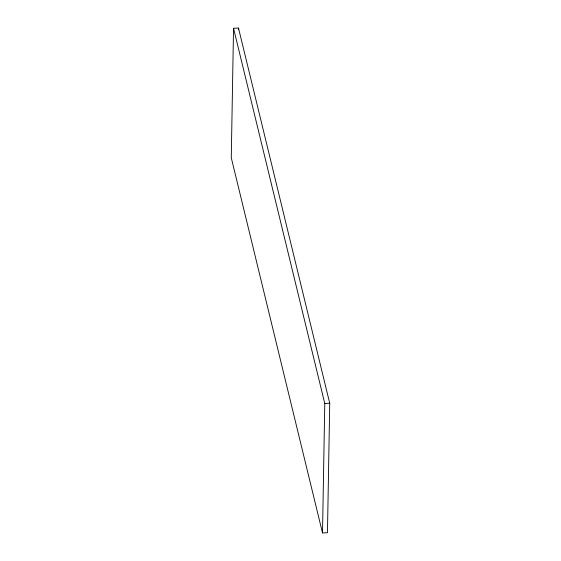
<?xml version="1.0" encoding="UTF-8"?>
<svg xmlns="http://www.w3.org/2000/svg" width="561" height="561" viewBox="0 0 561 561"><rect width="100%" height="100%" fill="white"/><g stroke="black" fill="none" stroke-linecap="round" stroke-linejoin="round"><path stroke-width="0.84" d="M233.537 28.288L231.272 157.746L322.512 532.95L327.463 532.712L329.728 403.254L238.488 28.05L233.537 28.288L324.77 403.492L322.512 532.95M238.46 29.796L238.488 28.05M324.77 403.492L329.728 403.254"/></g></svg>
